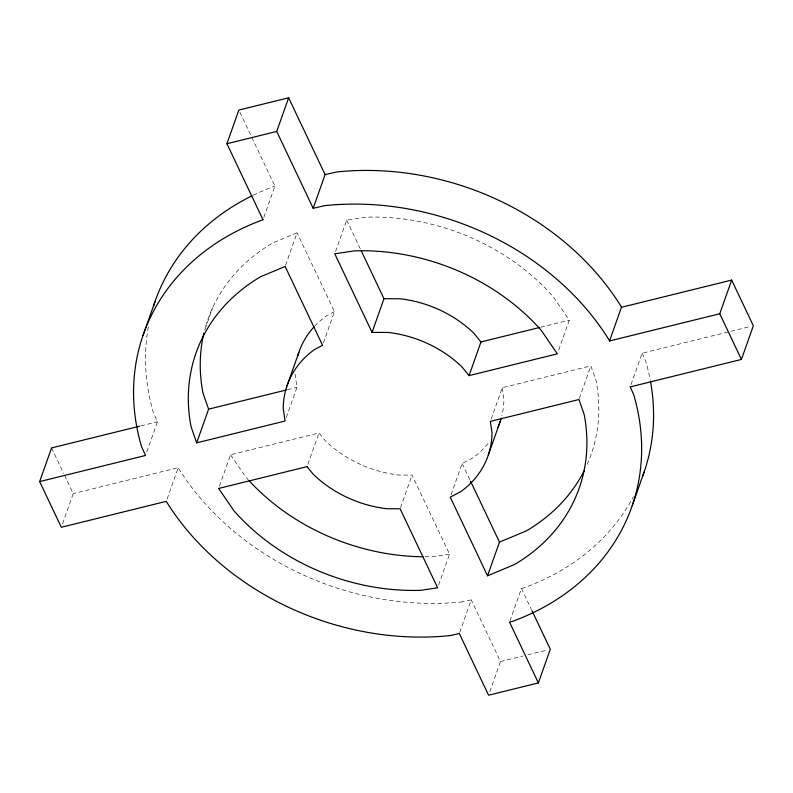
<?xml version="1.0" encoding="UTF-8"?>
<svg xmlns="http://www.w3.org/2000/svg" width="793" height="793" viewBox="0 0 793 793"><rect width="100%" height="100%" fill="white"/><g stroke="black" fill="none" stroke-linecap="round" stroke-linejoin="round"><path stroke-width="0.59" stroke-dasharray="3.96 2.97" d="M62.558 523.796L73.243 493.603L64.263 474.67M146.774 451.98L157.46 421.797L153.396 412.747A258.835 210.462 19.5 0 1 148.896 324.268M204.971 329.472L212.782 307.416M263.811 217.441L274.913 186.097L251.579 136.902M167.105 499.055L178.207 467.701L73.243 493.603M285.559 265.298L297.068 232.785L272.614 243.025A203.177 165.202 19.5 0 0 204.802 329.482M219.463 486.129L230.565 454.786L318.964 432.968L325.189 440.621A106.421 86.536 19.5 0 0 398.79 475.057L412.053 475.136L449.552 554.158L438.45 585.502M335.588 251.47L346.69 220.117L366.445 217.183A203.177 165.202 19.5 0 1 553.197 296.701L569.265 320.164L558.163 351.517M286.283 417.544L296.969 387.361L295.145 374.732A106.421 86.536 19.5 0 1 295.204 372.323M323.385 342.982L334.477 311.639L297.068 232.785M307.862 464.311L318.964 432.968M400.544 507.639L412.053 475.136M451.068 494.842L462.16 463.499L472.826 457.868A106.421 86.536 19.5 0 0 489.568 441.552M491.174 419.081L502.276 387.737L590.874 365.87L596.068 380.739A203.177 165.202 19.5 0 1 586.79 465.322M459.722 632.368L471.24 599.865L462.369 601.877M579.366 398.373L590.874 365.87M509.939 620.949L521.447 588.446L523.935 587.871A258.974 210.571 19.5 0 0 633.359 496.755M489.816 691.734L500.502 661.55L471.24 599.865M631.03 384.565L642.132 353.222L750.961 326.359M334.477 311.639L326.24 315.991A106.421 86.536 19.5 0 0 314.999 325.804M140.807 425.9L157.46 421.797M287.423 389.72L296.969 387.361M540.628 327.231L569.265 320.164M500.502 661.55L523.033 655.989M527.771 654.82L547.933 649.844M449.552 554.158L432.631 556.666A203.177 165.202 19.5 0 1 424.275 556.775M230.565 454.786L245.88 477.158A203.177 165.202 19.5 0 0 248.259 479.805M346.69 220.117L360.339 248.893M462.16 463.499L470.576 481.222M521.447 588.446L531.409 609.45M239.902 112.309L251.044 135.791M51.575 447.926L63.727 473.55M642.132 353.222L645.68 361.102A258.974 210.571 19.5 0 1 650.28 380.293M502.276 387.737L503.932 399.117A106.421 86.536 19.5 0 1 501.84 415.81M462.478 601.867A258.974 210.571 19.5 0 1 178.147 467.682M253.225 195.237A258.835 210.462 19.5 0 1 274.903 186.077"/><path stroke-width="1.19" d="M450.553 635.54A258.974 210.571 19.5 0 1 166.233 501.345L61.329 527.276L39.65 481.589L51.575 447.926L139.618 426.198M143.027 335.479L154.952 301.816M262.989 219.76L226.927 143.741L238.842 110.078L288.642 97.787L325.1 174.609L313.176 208.281L324.773 205.645A258.974 210.571 19.5 0 1 609.103 340.019L609.53 340.96L719.757 313.76L731.671 280.088L621.454 307.287L609.53 340.96M313.176 208.281L276.717 131.45L288.642 97.787M196.684 442.841L191.083 426.783A203.177 165.202 19.5 0 1 260.689 276.688L285.143 266.458L322.563 345.302L314.325 349.654A106.421 86.536 19.5 0 0 283.22 408.405L285.054 421.033L196.684 442.841L208.609 409.168L202.998 393.11A203.177 165.202 19.5 0 1 203.9 333.11M286.967 386.003L298.892 352.34M372.056 332.376L334.765 253.79L354.521 250.856A203.177 165.202 19.5 0 1 541.272 330.364L557.34 353.837L469.059 375.624L461.952 366.901A106.421 86.536 19.5 0 0 388.352 332.465L372.056 332.376L383.971 298.703L361.39 251.113M469.059 375.624L480.974 341.952L539.438 327.529M488.26 455.182L500.175 421.519M487.546 575.797L450.246 497.171L460.902 491.531A106.421 86.536 19.5 0 0 492.007 432.79L490.352 421.4L578.959 399.533L584.144 414.412A203.177 165.202 19.5 0 1 514.538 564.497L487.546 575.797L499.471 542.125L470.576 481.222M450.444 635.55L459.316 633.528L488.577 695.213L538.378 682.922L550.302 649.259L531.934 610.56M632.199 505.706L644.114 472.043M538.378 682.922L509.522 622.109L512.01 621.543A258.974 210.571 19.5 0 0 633.756 394.775L630.207 386.885L741.425 359.437L753.35 325.774L731.671 280.088M499.471 542.125L526.463 530.834A203.177 165.202 19.5 0 0 584.203 470.735M226.927 143.741L276.717 131.45M208.609 409.168L286.223 390.017M39.65 481.589L145.545 455.46L141.471 446.419A258.835 210.462 19.5 0 1 262.979 219.74M325.1 174.609L336.698 171.972A258.974 210.571 19.5 0 1 621.028 306.356L621.454 307.287M383.971 298.703L400.277 298.792A106.421 86.536 19.5 0 1 473.877 333.229L480.974 341.952M719.757 313.76L741.425 359.437M153.446 306.425A258.835 210.462 19.5 0 1 252.115 195.772M650.508 381.502A258.974 210.571 19.5 0 1 642.469 476.613M297.841 355.73A106.421 86.536 19.5 0 1 314.157 326.706M501.235 418.119A106.421 86.536 19.5 0 1 498.044 427.05M423.075 556.765A203.177 165.202 19.5 0 1 249.061 480.687M307.04 466.641L218.64 488.458L233.955 510.821A203.177 165.202 19.5 0 0 420.706 590.339L437.627 587.821L400.128 508.799L386.875 508.729A106.421 86.536 19.5 0 1 313.275 474.293L307.04 466.641"/></g></svg>
